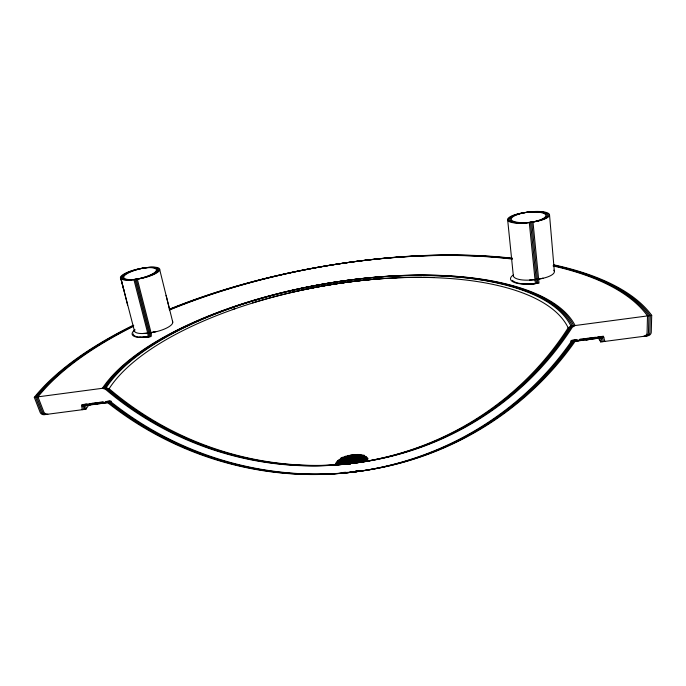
<?xml version="1.0" encoding="UTF-8"?>
<svg xmlns="http://www.w3.org/2000/svg" width="686" height="686" viewBox="0 0 686 686"><rect width="100%" height="100%" fill="white"/><g stroke="black" fill="none" stroke-linecap="round" stroke-linejoin="round"><path stroke-width="1.03" d="M344.929 280.685L345.024 282.521M343.866 280.831L343.96 282.666M342.811 280.977L342.897 282.821M341.748 281.131L341.834 282.966M553.696 264.813A327.411 132.827 -10.4 0 1 651.7 315.363L651.254 332.264A3.713 3.233 -23.3 0 1 647.773 335.797L600.722 341.945A272.642 114.279 -10.5 0 0 598.209 337.812M354.336 454.647L353.865 463.17L336.569 464.036M336.886 463.213L352.613 463.316L353.11 454.792M351.875 454.947L351.361 463.47L335.325 464.182M350.64 455.092L350.1 463.625L336.217 464.242M108.362 401.224L108.86 402.502A325.661 317.078 36.7 0 0 572.356 341.731L572.458 340.299M109.597 401.061L110.103 402.339A325.644 317.241 36.6 0 0 573.728 341.551L573.83 340.119M82.183 409.722L81.771 406.052L111.338 402.176A325.636 317.404 36.4 0 0 575.091 341.371L575.194 339.947M355.897 454.492L353.865 463.17L338.129 463.059M337.341 462.381L352.613 463.316L354.662 454.638M353.427 454.792L351.361 463.47L335.634 463.359M352.192 454.938L350.1 463.625L336.483 463.53M89.9 403.651L89.403 405.057L91.324 404.363M90.629 404.894L91.127 403.488M91.864 404.731L92.361 403.325M106.562 401.464L106.056 402.871L107.719 402.27M107.29 402.708L107.796 401.301M108.534 402.545L109.031 401.139M357.432 454.415L353.865 463.17L338.584 462.235M337.949 461.567L352.613 463.316L356.197 454.569M354.962 454.715L351.361 463.47L336.097 462.536M353.727 454.869L350.1 463.625L336.886 462.81M580.656 339.227L579.987 340.728L581.668 339.973M582.02 339.047L581.359 340.548L583.04 339.793M582.731 340.367L583.392 338.867M598.286 336.912L597.609 338.421L599.101 337.735M598.989 338.241L599.658 336.732M600.361 338.061L601.039 336.552M358.941 454.424L353.865 463.17L339.193 461.412M338.687 460.76L352.613 463.316L357.698 454.569M356.463 454.724L351.361 463.47L336.706 461.712M355.228 454.878L350.1 463.625L337.555 462.115M111.424 402.039L110.84 400.898L105.318 401.627L104.821 403.034L106.484 402.433M107.119 401.387L107.796 402.39M133.401 325.215A327.282 132.69 -10.5 0 0 34.3 397.34L40.131 412.337A3.43 2.881 27 0 0 44.178 414.696L85.87 409.242L85.801 405.074M84.644 409.405L84.344 405.563M83.418 409.568L83.117 405.726M81.883 405.889L81.72 404.723L87.568 403.951L88.58 405.16M360.39 454.509L353.865 463.17L339.93 460.606M339.561 459.98L352.613 463.316L359.155 454.655M356.686 454.955L350.1 463.625L337.203 461.249M357.921 454.809L351.361 463.47L337.452 460.915M361.788 454.672L353.865 463.17L340.805 459.826M359.318 454.972L351.361 463.47L338.327 460.135M340.556 459.226L352.613 463.316L360.553 454.818M358.075 455.118L350.1 463.625L338.087 460.538M570.975 326.082A244.868 97.155 -10.5 0 0 346.55 280.471A244.868 97.155 -10.5 0 0 102.377 388.302L105.378 389.219A314.128 305.587 36.3 0 0 568.162 327.831L570.975 326.082L651.7 315.363M341.662 458.514L352.613 463.316L361.874 455.058M363.117 454.912L353.865 463.17L341.791 459.08M359.395 455.367L350.1 463.625L339.081 459.869M360.639 455.212L351.361 463.47L339.321 459.38M364.352 455.221L353.865 463.17L342.897 458.359M360.63 455.675L350.1 463.625L340.102 459.217M361.865 455.53L351.361 463.47L340.428 458.668M342.871 457.845L352.613 463.316L363.108 455.375M364.592 456.19L353.865 463.17L344.106 457.691M361.762 456.07L350.1 463.625L340.402 458.145M363.005 455.916L351.361 463.47L341.637 457.991M344.166 457.219L352.613 463.316L364.249 455.761M365.612 456.576L353.865 463.17L345.401 457.065M362.783 456.524L350.1 463.625L341.697 457.519M364.026 456.37L351.361 463.47L342.931 457.373M345.538 456.653L352.613 463.316L365.278 456.216M357.346 470.853L355.425 471.788L351.189 471.977M346.979 456.147L352.613 463.316L366.187 456.739M366.521 457.03L353.865 463.17L346.773 456.499M363.691 457.048L350.1 463.625L343.069 456.953M364.935 456.893L351.361 463.47L344.303 456.799M597.729 337.924L596.237 338.601L596.906 337.092L603.466 336.234L604.846 341.405M581.145 339.767L578.615 340.908L579.284 339.407L595.731 337.246L596.734 338.532M589.411 339.15L588.236 339.647L588.013 338.258L588.082 339.664L585.492 340.007L585.269 338.618M351 472.079L354.182 471.942L357.02 470.742M357.32 470.99L355.425 471.788L351.275 471.754M349.611 472.225L353.582 471.445M364.472 457.631L350.1 463.625L344.509 456.447M365.715 457.476L351.361 463.47L345.744 456.293M348.471 455.701L352.613 463.316L366.967 457.322M366.298 457.974L353.865 463.17L348.214 455.993M90.098 404.526L88.168 405.22L88.666 403.814L103.415 401.876L104.426 403.085M357.406 471.076L355.425 471.788L352.398 471.599M365.106 458.265L350.1 463.625L346.001 456.001M366.358 458.111L351.361 463.47L347.236 455.847M349.997 455.324L352.613 463.316L367.61 457.965M366.856 458.522L353.865 463.17L349.697 455.547M354.628 471.505L351.686 472.242L353.667 471.531M351.06 471.917L354.182 471.942L357.149 470.87M351.686 472.242L353.727 471.625M357.029 470.853L352.93 472.088L343.214 472.611M351.155 471.745L354.182 471.942L357.252 471.016M358.495 470.862L355.425 471.788L358.375 471.059M365.612 458.951L350.1 463.625L347.528 455.624M366.856 458.797L351.361 463.47L348.762 455.478M351.549 455.024L352.613 463.316L368.108 458.651M367.422 459.08L353.865 463.17L351.232 455.178M365.955 459.68L350.1 463.625L349.08 455.324M367.207 459.526L351.361 463.47L350.314 455.17M352.613 463.316L367.473 459.62M367.739 459.714L353.865 463.17L352.776 454.869M354.894 471.599L350.855 472.071M352.107 471.685L354.182 471.942L358.109 470.965M34.3 397.34L106.116 387.804L109.117 388.722A314.077 306.059 35.9 0 0 572.296 327.282L575.108 325.533A244.953 97.249 -10.3 0 0 349.74 280.025A244.953 97.249 -10.3 0 0 106.116 387.804M343.583 472.405L345.701 472.311M350.915 471.959L352.93 472.088L350.94 471.574M593.33 338.515L595.362 338.713L594.359 337.426M590.946 338.592L593.99 338.893L592.978 337.606M590.586 338.875L592.61 339.073L591.606 337.786M575.597 340.693L578.221 340.959L577.209 339.681L571.086 340.479L570.992 341.911A325.679 316.915 36.8 0 1 107.625 402.665M575.1 340.968L576.849 341.139L575.837 339.862M350.855 471.831L352.93 472.088L350.958 471.719M352.21 471.565L354.182 471.942M99.882 402.922L101.948 403.411L100.945 402.202M98.647 403.085L100.713 403.574L99.71 402.365M86.333 404.114L87.345 405.323M85.098 404.277L86.11 405.486M83.872 404.44L84.884 405.649M102.18 402.039L103.183 403.248M574.474 340.042L575.477 341.319M573.102 340.222L574.113 341.499M603.774 337.452L570.923 341.782M602.402 337.632L603.466 341.585M601.022 337.812L602.094 341.765M599.564 337.838L600.722 341.945M602.085 336.414L602.488 337.778M600.713 336.594L601.108 337.958M599.332 336.775L599.727 338.138M97.146 404.037L96.803 402.742L97.009 404.054L94.685 404.363L94.334 403.068M93.099 403.231L93.45 404.526L95.774 404.217L95.568 402.905L95.911 404.2L98.244 403.9L98.038 402.579M127.587 305.047L120.993 278.842L134.525 331.312M135.039 279.416L148.828 332.976A3.018 0.926 81.8 0 1 148.819 336.86A21.043 6.62 -13.7 0 1 133.17 333.876M133.907 279.579L147.722 333.122A3.01 0.926 81.8 0 1 147.713 337.015A21.043 6.62 -13.7 0 1 135.013 329.692M120.487 277.247L123.986 290.761M137.303 279.091L151.04 332.667A3.018 0.918 81.8 0 1 151.04 336.56A21.043 6.628 -13.7 0 1 143.057 336.998M136.171 279.253L149.934 332.821A3.018 0.926 81.8 0 1 149.934 336.706A21.043 6.62 -13.7 0 1 139.773 336.955M159.752 269.795A18.453 4.793 -13 0 1 131.901 279.596A18.453 4.793 -13 0 1 133.633 270.73A18.453 4.793 -13 0 1 159.752 269.795L169.562 309.463M166.089 295.357L172.761 322.146M583.897 338.798L584.12 340.187M99.273 402.416L99.479 403.737M507.614 219.349L513.334 275.789M529.292 222.513L535.389 283.601A21.952 7.169 -5.9 0 1 514.732 282.615A21.952 7.169 -5.9 0 1 512.665 275.429M532.979 221.972L539.007 283.104A21.978 7.177 -5.8 0 1 527.551 283.661M531.753 222.153L537.798 283.267A21.969 7.177 -5.8 0 1 523.512 283.618M530.518 222.333L536.589 283.429A21.961 7.177 -5.9 0 1 512.442 280.377M554.322 271.124L549.546 215.112A19.294 5.205 -6.6 0 0 521.068 213.483A19.294 5.205 -6.6 0 0 520.485 222.607A19.294 5.205 -6.6 0 0 549.546 215.112M589.385 338.078L589.454 339.484L586.864 339.827L586.641 338.438L586.71 339.844M590.766 337.898L590.826 339.304M85.416 404.234L85.467 405.572M84.181 404.397L84.232 405.735M82.955 404.56L83.006 405.898M538.939 278.97A18.848 6.105 -5.9 0 1 529.575 279.999M153.724 332.067A18.059 5.634 -13.7 0 1 143.417 333.387M133.839 331.81A21.043 6.62 -13.7 0 1 134.773 330.686M290.538 292.553A241.678 96.169 -10.4 0 1 422.173 277.29M423.236 277.298A241.678 96.169 -10.4 0 1 433.835 277.513M644.994 336.157A3.713 3.233 -23.2 0 0 648.467 332.633L648.896 315.731A327.325 132.732 -10.4 0 0 553.302 265.559M133.573 325.498A327.325 132.732 -10.4 0 0 35.526 397.185L41.349 412.183A3.43 2.881 27 0 0 45.396 414.533M169.356 309.48A327.325 132.732 -10.4 0 1 512.391 258.776M537.73 279.133A18.839 6.105 -5.9 0 1 513.462 274.769M150.637 332.641A18.059 5.625 -13.7 0 1 134.567 329.391M305.802 289.158A241.644 96.134 -10.5 0 1 568.162 327.831M643.605 336.346A3.713 3.233 -23.1 0 0 647.078 332.813L647.498 315.92A327.282 132.69 -10.5 0 0 553.105 265.936M169.271 309.24A327.282 132.69 -10.5 0 1 512.313 259.051M543.055 278.139A18.856 6.105 -5.9 0 1 533.914 279.656M155.816 331.672A18.059 5.634 -13.6 0 1 147.13 333.122M232.365 309.558A241.704 96.203 -10.4 0 1 235.221 308.563M252.628 302.886A241.704 96.203 -10.4 0 1 384.049 278.43M393.215 277.856A241.704 96.203 -10.4 0 1 397.263 277.659M646.384 335.977A3.713 3.233 -23.3 0 0 649.865 332.444L650.302 315.543A327.368 132.784 -10.4 0 0 553.508 265.182M133.753 325.79A327.368 132.784 -10.4 0 0 36.752 397.023L42.566 412.02A3.43 2.881 26.9 0 0 46.614 414.37M169.442 309.72A327.368 132.784 -10.4 0 1 512.451 258.502M553.825 270.164A18.856 6.105 -5.8 0 1 535.114 279.494M172.435 321.271A18.05 5.634 -13.6 0 1 166.244 328.234A18.05 5.634 -13.6 0 1 148.236 332.967M109.117 388.722A241.738 96.229 -10.3 0 1 371.812 279.374M372.841 279.271A241.738 96.229 -10.3 0 1 375.919 278.996M133.058 326.519A327.411 132.827 -10.4 0 0 37.979 396.86L43.784 411.857A3.43 2.881 26.9 0 0 47.831 414.215M169.536 309.961A327.411 132.827 -10.4 0 1 512.519 258.228M85.87 409.242A272.736 114.391 -10.4 0 1 89.429 404.217M570.743 326.476L569.543 327.651A314.111 305.75 36.2 0 1 106.622 389.048L103.62 388.139A244.893 97.189 -10.4 0 1 347.613 280.325A244.893 97.189 -10.4 0 1 572.356 325.893L570.743 326.476M572.115 326.287L570.915 327.462A314.094 305.905 36 0 1 107.865 388.885L104.864 387.976A244.928 97.215 -10.4 0 1 348.677 280.171A244.928 97.215 -10.4 0 1 573.736 325.713L572.115 326.287M129.637 279.922A18.462 4.793 -13 0 0 157.523 270.121A18.462 4.793 -13 0 0 131.446 271.047A18.462 4.793 -13 0 0 129.637 279.922M518.041 222.967A19.285 5.205 -6.6 0 0 547.111 215.464A19.285 5.205 -6.6 0 0 518.693 213.826A19.285 5.205 -6.6 0 0 518.041 222.967M128.514 280.085A18.462 4.793 -13 0 0 156.417 270.284A18.462 4.793 -13 0 0 130.357 271.202A18.462 4.793 -13 0 0 128.514 280.085M516.815 223.139A19.277 5.205 -6.6 0 0 545.893 215.644A19.277 5.205 -6.6 0 0 517.51 213.998A19.277 5.205 -6.6 0 0 516.815 223.139M130.769 279.759A18.453 4.793 -13 0 0 158.638 269.958A18.453 4.793 -13 0 0 132.544 270.884A18.453 4.793 -13 0 0 130.769 279.759M519.268 222.787A19.285 5.205 -6.6 0 0 548.328 215.293A19.285 5.205 -6.6 0 0 519.885 213.655A19.285 5.205 -6.6 0 0 519.268 222.787"/></g></svg>
